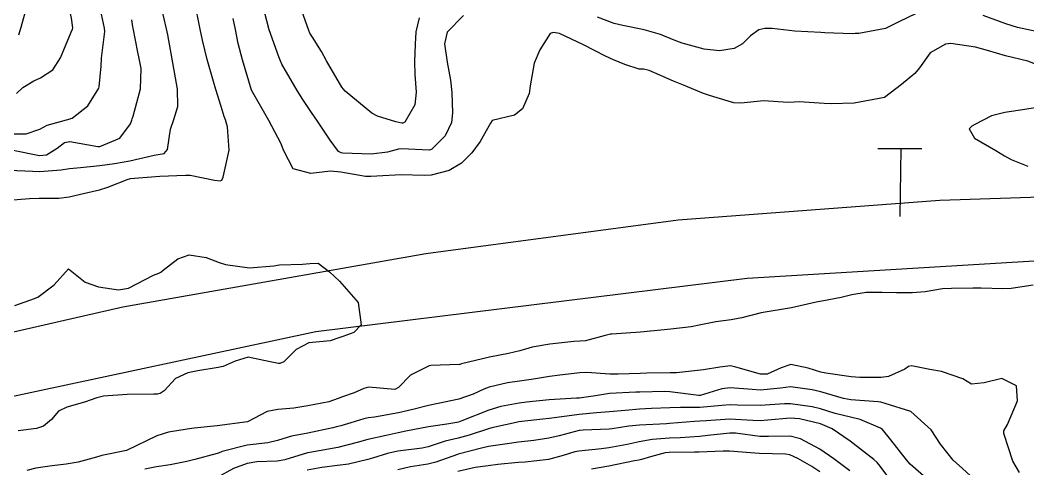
# Model space of a CAD drawing. Header units: metres. Extents: x 298520 to 308411, y 7433745 to 7450750.
# Drawn here: x 299596.8 to 299663.7, y 7449573.2 to 7449602.9 of the extents above; entities that cross this region are included whole.
import ezdxf

# ---------------------------------------------------------------- set-up
doc = ezdxf.new("R2010")
doc.units = ezdxf.units.M
doc.header["$LTSCALE"] = 10
for name, color, linetype in [('Curvas de Nivel 1m', 11, 'Continuous'), ('Curvas de Nivel 5m', 15, 'Continuous'), ('Linha Férrea', 251, 'TRACKS'), ('Pórtico', 62, 'Continuous')]:
    doc.layers.add(name, color=color, linetype=linetype)
doc.linetypes.add('TRACKS', pattern='A,0.15,[130,ltypeshp.shx,S=0.25,R=0,X=0,Y=0],0.15', length=0.3)

msp = doc.modelspace()

# ---------------------------------------------------------------- linework, layer by layer
at = {"layer": 'Curvas de Nivel 1m', "flags": 128}
for points, elevation in [([(299596.704, 7449601.948), (299596.875, 7449602.463), (299597.163, 7449603.501), (299597.353, 7449604.459), (299597.357, 7449605.328), (299597.2, 7449606.46), (299596.867, 7449607.854), (299596.671, 7449608.466)], 719), ([(299596.058, 7449590.974), (299597.418, 7449591.098), (299598.059, 7449591.105), (299599.377, 7449591.119), (299600.061, 7449591.212), (299601.088, 7449591.439), (299602.066, 7449591.663), (299602.625, 7449591.836), (299603.972, 7449592.381), (299604.054, 7449592.399), (299604.073, 7449592.403), (299604.101, 7449592.407), (299606.075, 7449592.567), (299607.776, 7449592.633), (299608.076, 7449592.631), (299609.697, 7449592.314), (299610.072, 7449592.259), (299610.184, 7449592.308), (299610.274, 7449592.506), (299610.659, 7449594.302), (299610.564, 7449595.855), (299610.415, 7449596.306), (299610.339, 7449596.521), (299610.132, 7449597.202), (299609.787, 7449598.314), (299609.625, 7449598.841), (299609.215, 7449600.32), (299608.907, 7449601.602), (299608.748, 7449602.324), (299608.366, 7449604.174)], 724), ([(299596.078, 7449592.964), (299597.627, 7449592.905), (299598.077, 7449592.875), (299599.529, 7449592.985), (299600.08, 7449593.089), (299600.809, 7449593.147), (299602.082, 7449593.271), (299603.063, 7449593.411), (299604.085, 7449593.582), (299605.701, 7449593.968), (299606.09, 7449594.029), (299606.353, 7449594.084), (299606.571, 7449594.345), (299606.765, 7449595.692), (299606.989, 7449596.341), (299607.271, 7449597.199), (299607.232, 7449598.339), (299607.04, 7449599.461), (299606.886, 7449600.343), (299606.598, 7449601.937), (299606.513, 7449602.347), (299606.206, 7449603.677)], 723), ([(299596.107, 7449595.379), (299597.195, 7449595.37), (299598.112, 7449595.7), (299598.597, 7449595.963), (299600.122, 7449596.382), (299600.154, 7449596.389), (299600.258, 7449596.419), (299601.292, 7449597.248), (299602.019, 7449598.401), (299602.042, 7449598.503), (299602.165, 7449599.879), (299602.2, 7449600.372), (299602.203, 7449600.4), (299602.412, 7449602.177), (299602.396, 7449602.398), (299602.202, 7449603.315)], 721), ([(299596.231, 7449594.329), (299598.088, 7449593.95), (299598.545, 7449593.989), (299599.254, 7449594.438), (299599.733, 7449594.799), (299600.099, 7449594.863), (299601.953, 7449594.543), (299602.095, 7449594.538), (299603.405, 7449595.085), (299604.118, 7449596.042), (299604.208, 7449596.292), (299604.236, 7449596.378), (299604.288, 7449596.541), (299604.79, 7449598.37), (299604.823, 7449599.71), (299604.706, 7449600.372), (299604.611, 7449600.807), (299604.303, 7449602.378), (299604.284, 7449602.469), (299604.199, 7449602.947)], 722), ([(299626.204, 7449603.229), (299625.129, 7449602.131), (299624.963, 7449601.35), (299625.138, 7449600.13), (299625.348, 7449598.931), (299625.432, 7449598.127), (299625.473, 7449596.783), (299625.408, 7449596.127), (299625.001, 7449595.24), (299624.096, 7449594.338), (299623.945, 7449594.291), (299622.096, 7449594.376), (299621.897, 7449594.362), (299621.178, 7449594.174), (299620.091, 7449594.032), (299618.2, 7449594.1), (299618.092, 7449594.124), (299617.925, 7449594.212), (299617.369, 7449594.952), (299616.524, 7449596.226), (299616.129, 7449596.805), (299615.553, 7449597.654), (299615.185, 7449598.244), (299614.169, 7449600.011), (299614.048, 7449600.261), (299613.954, 7449600.483), (299613.311, 7449602.269), (299613.003, 7449603.474)], 726), ([(299623.273, 7449603.079), (299623.059, 7449602.151), (299623.005, 7449601.327), (299622.968, 7449600.152), (299622.986, 7449599.32), (299623.077, 7449598.151), (299622.991, 7449597.295), (299622.323, 7449596.158), (299622.186, 7449596.096), (299622.122, 7449596.095), (299621.723, 7449596.166), (299620.5, 7449596.557), (299620.129, 7449596.751), (299618.355, 7449598.208), (299618.147, 7449598.468), (299617.12, 7449600.221), (299616.785, 7449600.83), (299616.188, 7449601.787), (299616.019, 7449602.06), (299615.943, 7449602.234), (299615.493, 7449603.528)], 727), ([(299656.209, 7449603.334), (299655.142, 7449602.833), (299654.199, 7449602.37), (299652.433, 7449602.044), (299652.195, 7449602.026), (299651.988, 7449602.019), (299650.195, 7449602.087), (299649.93, 7449602.098), (299648.196, 7449602.197), (299646.699, 7449602.374), (299646.198, 7449602.377), (299645.808, 7449602.273), (299645.243, 7449601.889), (299644.719, 7449601.36), (299644.18, 7449601.041), (299643.206, 7449600.881), (299642.179, 7449600.99), (299640.725, 7449601.402), (299640.188, 7449601.603), (299639.28, 7449601.959), (299638.196, 7449602.282), (299636.776, 7449602.568), (299636.2, 7449602.705), (299635.092, 7449603.123)], 726), ([(299664.198, 7449602.157), (299662.963, 7449602.441), (299662.203, 7449602.675), (299660.695, 7449603.218)], 726), ([(299664.137, 7449597.104), (299663.45, 7449596.984), (299662.134, 7449596.784), (299661.249, 7449596.581), (299660.126, 7449596.002), (299659.941, 7449595.896), (299659.751, 7449595.714), (299660.114, 7449595.083), (299661.522, 7449594.276), (299662.096, 7449593.917), (299662.546, 7449593.683), (299663.659, 7449593.237)], 724), ([(299663.998, 7449585.348), (299662.553, 7449585.123), (299661.994, 7449585.092), (299660.561, 7449585.138), (299659.994, 7449585.143), (299658.593, 7449585.132), (299657.993, 7449585.091), (299656.832, 7449584.91), (299655.989, 7449584.833), (299654.935, 7449584.825), (299653.989, 7449584.862), (299652.932, 7449584.853), (299651.986, 7449584.693), (299651.266, 7449584.535), (299649.98, 7449584.288), (299649.607, 7449584.206), (299647.973, 7449583.85), (299645.969, 7449583.506), (299644.679, 7449583.18), (299643.964, 7449583.05), (299642.964, 7449582.916), (299641.961, 7449582.717), (299641.306, 7449582.59), (299639.958, 7449582.42), (299639.531, 7449582.38), (299637.955, 7449582.218), (299636.047, 7449582.092), (299635.954, 7449582.09), (299635.876, 7449582.078), (299635.62, 7449582.003), (299634.308, 7449581.657), (299633.949, 7449581.633), (299633.538, 7449581.615), (299631.947, 7449581.431), (299630.773, 7449581.233), (299629.942, 7449580.996), (299629.204, 7449580.814), (299627.938, 7449580.578), (299626.084, 7449580.118), (299625.967, 7449580.084), (299625.932, 7449580.077), (299624.055, 7449580.015), (299623.931, 7449579.995), (299622.693, 7449579.381), (299621.909, 7449578.548), (299621.647, 7449578.424), (299619.909, 7449578.57), (299619.604, 7449578.496), (299618.964, 7449578.199), (299618.18, 7449577.927), (299617.899, 7449577.826), (299617.281, 7449577.603), (299615.894, 7449577.331), (299614.946, 7449577.195), (299613.891, 7449577.104), (299613.197, 7449576.96), (299611.883, 7449576.28), (299609.88, 7449576.02), (299608.355, 7449575.849), (299607.877, 7449575.786), (299606.631, 7449575.587), (299605.873, 7449575.351), (299603.863, 7449574.38), (299602.216, 7449574.038), (299601.856, 7449573.929), (299600.658, 7449573.611), (299599.849, 7449573.477), (299598.928, 7449573.358), (299597.844, 7449573.211), (299597.237, 7449573.061)], 724), ([(299663.099, 7449572.925), (299662.662, 7449573.678), (299662.057, 7449575.511), (299662.062, 7449575.687), (299662.298, 7449576.094), (299662.973, 7449577.674), (299662.908, 7449578.67), (299661.918, 7449579.157), (299660.76, 7449578.856), (299659.914, 7449578.777), (299659.333, 7449579.135), (299657.922, 7449579.62), (299657.153, 7449579.748), (299655.926, 7449579.989), (299655.743, 7449579.945), (299655.499, 7449579.764), (299654.409, 7449579.291), (299653.925, 7449579.227), (299652.5, 7449579.225), (299651.925, 7449579.26), (299650.253, 7449579.501), (299649.929, 7449579.573), (299649.072, 7449579.839), (299647.935, 7449580.085), (299647.28, 7449579.86), (299646.353, 7449579.447), (299645.926, 7449579.433), (299644.282, 7449579.897), (299643.934, 7449579.985), (299643.214, 7449579.911), (299642.128, 7449579.729), (299641.929, 7449579.697), (299640.337, 7449579.536), (299639.927, 7449579.527), (299638.381, 7449579.511), (299637.926, 7449579.494), (299636.477, 7449579.44), (299635.925, 7449579.449), (299634.389, 7449579.552), (299633.926, 7449579.536), (299632.596, 7449579.366), (299631.921, 7449579.286), (299630.864, 7449579.116), (299629.917, 7449578.978), (299629.135, 7449578.858), (299627.91, 7449578.571), (299627.563, 7449578.44), (299626.859, 7449578.106), (299625.899, 7449577.774), (299624.532, 7449577.499), (299623.895, 7449577.362), (299622.934, 7449577.108), (299621.89, 7449576.869), (299620.299, 7449576.596), (299619.886, 7449576.546), (299619.592, 7449576.486), (299618.742, 7449576.201), (299618.08, 7449576.009), (299617.88, 7449575.96), (299617.545, 7449575.88), (299615.876, 7449575.525), (299614.803, 7449575.321), (299613.871, 7449575.038), (299613.241, 7449574.895), (299611.867, 7449574.736), (299610.205, 7449574.305), (299609.959, 7449574.211), (299609.861, 7449574.18), (299608.389, 7449573.79), (299607.853, 7449573.652), (299606.763, 7449573.428), (299605.847, 7449573.283), (299605.072, 7449573.14)], 723), ([(299659.843, 7449572.707), (299659.312, 7449573.182), (299658.699, 7449573.727), (299657.869, 7449574.795), (299657.24, 7449575.746), (299655.895, 7449576.97), (299654.186, 7449577.492), (299653.901, 7449577.58), (299653.732, 7449577.613), (299651.902, 7449577.73), (299651.432, 7449577.815), (299649.909, 7449578.262), (299649.336, 7449578.411), (299647.914, 7449578.591), (299647.253, 7449578.52), (299645.911, 7449578.388), (299645.37, 7449578.427), (299643.913, 7449578.543), (299643.348, 7449578.472), (299641.904, 7449578.019), (299641.821, 7449578.014), (299639.908, 7449578.275), (299639.57, 7449578.291), (299637.907, 7449578.246), (299637.645, 7449578.236), (299635.905, 7449578.153), (299635.766, 7449578.141), (299634.964, 7449578.009), (299634.048, 7449577.872), (299633.901, 7449577.856), (299633.717, 7449577.838), (299631.9, 7449577.731), (299630.385, 7449577.579), (299629.897, 7449577.51), (299628.692, 7449577.285), (299627.893, 7449577.053), (299626.109, 7449576.34), (299625.884, 7449576.258), (299625.772, 7449576.233), (299625.1, 7449576.128), (299624.044, 7449575.974), (299623.881, 7449575.942), (299622.379, 7449575.654), (299621.877, 7449575.559), (299621.081, 7449575.377), (299619.872, 7449575.096), (299619.155, 7449574.912), (299617.867, 7449574.583), (299616.015, 7449574.238), (299615.881, 7449574.221), (299615.863, 7449574.216), (299614.351, 7449573.759), (299613.854, 7449573.677), (299612.512, 7449573.615), (299611.851, 7449573.513), (299610.964, 7449573.176), (299609.837, 7449572.568)], 722), ([(299657.807, 7449571.74), (299655.85, 7449573.474), (299655.596, 7449573.763), (299654.564, 7449575.081), (299654.001, 7449575.779), (299653.884, 7449575.859), (299652.528, 7449576.439), (299651.891, 7449576.593), (299650.876, 7449576.838), (299649.896, 7449577.146), (299649.34, 7449577.281), (299647.899, 7449577.476), (299647.517, 7449577.474), (299645.898, 7449577.36), (299644.401, 7449577.391), (299643.898, 7449577.411), (299643.356, 7449577.367), (299641.896, 7449577.225), (299640.617, 7449577.222), (299639.896, 7449577.217), (299638.688, 7449577.169), (299637.894, 7449577.119), (299636.942, 7449577.033), (299635.892, 7449576.937), (299635.029, 7449576.871), (299633.89, 7449576.765), (299632.406, 7449576.56), (299631.887, 7449576.494), (299631.482, 7449576.459), (299629.885, 7449576.275), (299629.711, 7449576.245), (299628.997, 7449576.079), (299628.09, 7449575.877), (299627.879, 7449575.816), (299626.598, 7449575.384), (299625.869, 7449575.199), (299624.997, 7449574.998), (299623.868, 7449574.627), (299623.477, 7449574.534), (299621.865, 7449574.327), (299621.171, 7449574.17), (299620.174, 7449573.869), (299619.857, 7449573.775), (299618.576, 7449573.479), (299617.85, 7449573.372), (299616.825, 7449573.249), (299615.845, 7449573.066)], 721), ([(299651.845, 7449573.031), (299650.772, 7449573.821), (299649.862, 7449574.455), (299648.567, 7449575.155), (299647.875, 7449575.335), (299646.449, 7449575.3), (299645.874, 7449575.303), (299644.253, 7449575.521), (299643.877, 7449575.529), (299642.432, 7449575.364), (299641.874, 7449575.309), (299640.595, 7449575.22), (299639.871, 7449575.185), (299638.732, 7449575.1), (299637.868, 7449574.95), (299637.065, 7449574.781), (299635.861, 7449574.548), (299635.379, 7449574.486), (299633.858, 7449574.33), (299633.603, 7449574.278), (299632.83, 7449574.035), (299631.85, 7449573.788), (299630.301, 7449573.613), (299629.848, 7449573.582), (299628.486, 7449573.445), (299627.846, 7449573.362), (299626.994, 7449573.252), (299625.841, 7449572.974)], 719), ([(299649.844, 7449572.963), (299649.32, 7449573.31), (299648.386, 7449573.852), (299647.856, 7449574.093), (299647.584, 7449574.136), (299645.857, 7449574.168), (299645.549, 7449574.192), (299643.859, 7449574.332), (299643.432, 7449574.334), (299641.858, 7449574.272), (299641.528, 7449574.263), (299639.857, 7449574.247), (299639.591, 7449574.218), (299638.608, 7449573.962), (299638.029, 7449573.791), (299637.851, 7449573.745), (299637.562, 7449573.687), (299635.846, 7449573.342), (299634.708, 7449573.147)], 718)]:
    msp.add_lwpolyline(points, dxfattribs=dict(at, elevation=elevation))
at = {"layer": 'Curvas de Nivel 5m', "flags": 128}
for points, elevation in [([(299596.552, 7449598.053), (299596.973, 7449598.462), (299597.7, 7449598.904), (299598.153, 7449599.102), (299598.971, 7449599.628), (299599.468, 7449600.431), (299600.19, 7449602.123), (299600.279, 7449602.332), (299600.291, 7449602.419), (299600.199, 7449603.041), (299599.972, 7449604.185), (299599.972, 7449604.424), (299599.97, 7449604.671), (299599.92, 7449606.425), (299600.067, 7449608.229), (299600.012, 7449608.424), (299598.292, 7449610.38), (299598.236, 7449610.451), (299598.101, 7449610.646), (299596.761, 7449612.466)], 720), ([(299664.168, 7449599.998), (299663.648, 7449600.19), (299662.176, 7449600.544), (299660.976, 7449600.907), (299660.184, 7449601.132), (299658.552, 7449601.362), (299658.187, 7449601.329), (299657.165, 7449600.758), (299656.464, 7449599.755), (299656.159, 7449599.381), (299655.265, 7449598.656), (299654.143, 7449597.78), (299652.139, 7449597.404), (299650.601, 7449597.363), (299650.139, 7449597.39), (299648.483, 7449597.503), (299648.139, 7449597.48), (299647.73, 7449597.448), (299646.14, 7449597.575), (299644.617, 7449597.417), (299644.138, 7449597.439), (299643.772, 7449597.539), (299642.541, 7449597.916), (299642.144, 7449598.053), (299640.809, 7449598.6), (299640.152, 7449598.884), (299638.539, 7449599.586), (299638.16, 7449599.659), (299637.861, 7449599.676), (299636.91, 7449599.989), (299636.167, 7449600.294), (299635.643, 7449600.533), (299634.182, 7449601.279), (299632.579, 7449602.036), (299632.193, 7449602.094), (299631.966, 7449602.043), (299631.268, 7449600.962), (299630.9, 7449600.059), (299630.643, 7449598.558), (299630.568, 7449598.064), (299630.133, 7449597.035), (299629.588, 7449596.616), (299628.125, 7449596.265), (299628.008, 7449596.092), (299627.326, 7449594.881), (299626.759, 7449594.11), (299626.086, 7449593.439), (299625.269, 7449592.94), (299624.078, 7449592.644), (299623.596, 7449592.627), (299622.078, 7449592.66), (299620.465, 7449592.572), (299620.076, 7449592.543), (299619.72, 7449592.55), (299618.079, 7449592.831), (299617.399, 7449592.897), (299616.078, 7449592.74), (299614.903, 7449593.069), (299614.293, 7449594.257), (299614.101, 7449594.771), (299613.306, 7449596.268), (299612.143, 7449598.28), (299611.543, 7449600.289), (299611.268, 7449601.378), (299611.076, 7449602.297), (299610.935, 7449603.034)], 725), ([(299596.444, 7449583.997), (299597.76, 7449584.452), (299597.916, 7449584.518), (299597.984, 7449584.557), (299599.057, 7449585.375), (299600.003, 7449586.43), (299601.113, 7449585.532), (299601.991, 7449585.231), (299603.333, 7449585.043), (299603.991, 7449585.143), (299605.643, 7449585.999), (299606.001, 7449586.145), (299606.14, 7449586.209), (299606.279, 7449586.347), (299607.262, 7449587.085), (299608.013, 7449587.354), (299609.15, 7449587.18), (299610.008, 7449586.849), (299610.423, 7449586.72), (299612.005, 7449586.492), (299613.64, 7449586.63), (299614.007, 7449586.696), (299615.526, 7449586.726), (299616.008, 7449586.773), (299616.574, 7449586.797), (299617.329, 7449586.22), (299617.994, 7449585.612), (299619.226, 7449584.197), (299619.433, 7449582.72), (299618.937, 7449582.2), (299618.211, 7449581.947), (299617.949, 7449581.848), (299617.372, 7449581.644), (299615.946, 7449581.51), (299615.122, 7449581.068), (299614.284, 7449580.256), (299614.033, 7449580.157), (299613.931, 7449580.153), (299613.387, 7449580.265), (299611.936, 7449580.573), (299611.071, 7449580.293), (299610.278, 7449579.954), (299609.926, 7449579.876), (299608.579, 7449579.668), (299607.921, 7449579.52), (299607.107, 7449579.146), (299606.356, 7449578.345), (299606.09, 7449578.159), (299605.901, 7449578.116), (299605.658, 7449578.111), (299603.9, 7449578.09), (299602.319, 7449577.975), (299601.898, 7449577.877), (299601.073, 7449577.591), (299599.891, 7449577.254), (299599.345, 7449576.979), (299598.885, 7449576.44), (299598.342, 7449575.981), (299597.877, 7449575.842), (299596.66, 7449575.678)], 725), ([(299655.029, 7449571.768), (299653.848, 7449573.338), (299653.656, 7449573.588), (299653.439, 7449573.786), (299651.871, 7449575.005), (299650.673, 7449575.822), (299649.886, 7449576.137), (299648.507, 7449576.469), (299647.889, 7449576.514), (299646.404, 7449576.388), (299645.888, 7449576.345), (299645.404, 7449576.368), (299643.888, 7449576.45), (299642.311, 7449576.347), (299641.887, 7449576.314), (299641.527, 7449576.294), (299639.885, 7449576.164), (299639.684, 7449576.153), (299637.884, 7449576.052), (299637.177, 7449575.981), (299636.068, 7449575.809), (299635.88, 7449575.793), (299634.159, 7449575.736), (299633.878, 7449575.701), (299632.56, 7449575.353), (299631.87, 7449575.186), (299630.885, 7449575.042), (299629.866, 7449574.926), (299629.119, 7449574.823), (299627.861, 7449574.639), (299627.414, 7449574.542), (299625.853, 7449574.131), (299625.82, 7449574.12), (299624.387, 7449573.602), (299623.853, 7449573.471), (299622.707, 7449573.295), (299621.847, 7449573.091)], 720)]:
    msp.add_lwpolyline(points, dxfattribs=dict(at, elevation=elevation))
at = {"layer": 'Linha Férrea', "flags": 128}
for points in [[(298729.261, 7450749.95), (298734.809, 7450730.65), (298742.343, 7450703.451), (298750.119, 7450676.237), (298757.889, 7450649.199), (298765.189, 7450623.712), (298769.985, 7450606.424), (298776.494, 7450583.287), (298783.055, 7450560.248), (298788.164, 7450542.214), (298793.821, 7450521.584), (298798.125, 7450506.606), (298804.386, 7450484.418), (298809.295, 7450466.837), (298814.551, 7450448.858), (298819.559, 7450431.225), (298826.267, 7450408.649), (298831.926, 7450389.314), (298837.135, 7450370.779), (298842.092, 7450352.398), (298847.802, 7450331.823), (298852.149, 7450316.412), (298858.34, 7450294.769), (298862.969, 7450278.965), (298867.952, 7450260.088), (298870.924, 7450249.95), (298873.722, 7450238.982), (298878.355, 7450222.697), (298882.025, 7450210.358), (298885.603, 7450197.651), (298890.189, 7450181.049), (298894.637, 7450166.006), (298898.995, 7450149.812), (298904.361, 7450131.79), (298908.122, 7450117.709), (298911.93, 7450103.946), (298916.104, 7450089.039), (298920.554, 7450073.399), (298923.212, 7450064.319), (298926.468, 7450052.577), (298930.321, 7450038.956), (298934.723, 7450023.223), (298938.252, 7450011.622), (298941.509, 7449999.193), (298944.399, 7449989.651), (298947.701, 7449977.682), (298952.335, 7449961.49), (298956.967, 7449946.581), (298961.92, 7449929.017), (298965.909, 7449915.258), (298970.082, 7449900.905), (298973.936, 7449887.787), (298977.788, 7449874.853), (298981.549, 7449862.469), (298986.366, 7449847.197), (298989.852, 7449836.37), (298994.575, 7449822.337), (298999.437, 7449807.292), (299004.068, 7449794.269), (299008.7, 7449781.657), (299013.057, 7449770.328), (299018.285, 7449757.718), (299022.322, 7449748.037), (299026.817, 7449737.63), (299031.861, 7449726.852), (299036.814, 7449716.896), (299043.096, 7449705.205), (299047.821, 7449696.534), (299054.335, 7449685.572), (299060.664, 7449675.852), (299069.469, 7449663.104), (299077.541, 7449652.872), (299085.429, 7449643.336), (299089.832, 7449637.784), (299098.728, 7449628.561), (299107.993, 7449618.793), (299117.442, 7449610.031), (299127.077, 7449601.223), (299138.453, 7449591.782), (299150.409, 7449582.651), (299162.779, 7449573.982), (299174.004, 7449567.002), (299185.962, 7449560.295), (299199.698, 7449553.222), (299213.253, 7449547.024), (299227.033, 7449541.5), (299241.999, 7449536.525), (299258.424, 7449531.831), (299277.224, 7449527.814), (299295.935, 7449525.032), (299311.589, 7449523.57), (299326.876, 7449522.883), (299340.975, 7449522.747), (299353.572, 7449523.111), (299369.274, 7449524.069), (299382.826, 7449525.211), (299396.609, 7449526.717), (299414.178, 7449529.501), (299430.969, 7449532.603), (299440.142, 7449534.839), (299451.094, 7449537.487), (299469.666, 7449542.917), (299486.963, 7449547.755), (299510.376, 7449554.83), (299531.414, 7449561.037), (299544.903, 7449564.894), (299559.186, 7449569.068), (299590.197, 7449576.665), (299616.417, 7449582.259), (299645.03, 7449585.805), (299675.251, 7449587.635), (299705.522, 7449586.259), (299732.882, 7449582.825), (299762.581, 7449576.088), (299791.888, 7449566.944), (299816.217, 7449556.896), (299840.774, 7449544.781), (299859.676, 7449534.387), (299878.529, 7449521.308), (299897.376, 7449507.135), (299919.538, 7449486.991), (299927.658, 7449478.626), (299947.133, 7449456.962), (299961.499, 7449437.961), (299971.137, 7449424.784), (299981.869, 7449408.322), (299997.595, 7449383.682), (300016.228, 7449354.96), (300035.864, 7449324.687), (300055.136, 7449295.587), (300073.232, 7449268.397), (300085.868, 7449249.95), (300089.501, 7449244.778), (300101.211, 7449227.647), (300111.197, 7449214.14), (300124.752, 7449194.736), (300135.909, 7449179.759), (300148.296, 7449162.129), (300160.805, 7449144.566), (300173.129, 7449128.481), (300185.523, 7449112.088), (300198.402, 7449095.758), (300207.462, 7449083.98), (300220.094, 7449068.515), (300233.468, 7449051.744), (300246.778, 7449035.349), (300263.478, 7449015.076), (300277.526, 7448998.444), (300292.814, 7448981.501), (300306.688, 7448964.856), (300324.623, 7448944.393), (300340.398, 7448926.517), (300357.9, 7448907.843), (300372.755, 7448891.817), (300392.041, 7448871.054), (300410.717, 7448852.066), (300427.475, 7448834.137), (300439.245, 7448822.858), (300454.898, 7448806.525), (300473.448, 7448788.164), (300493.111, 7448768.808), (300511.705, 7448749.95), (300518.198, 7448743.612), (300525.672, 7448735.984), (300530.889, 7448730.361), (300538.141, 7448723.284), (300543.771, 7448717.624), (300548.924, 7448711.903), (300554.778, 7448706.093), (300562.444, 7448698.573), (300570.483, 7448690.198), (300580.06, 7448680.508), (300590.013, 7448670.628), (300599.102, 7448661.391), (300608.565, 7448651.702), (300616.68, 7448643.32), (300625.581, 7448633.859), (300633.62, 7448625.859), (300641.21, 7448617.858), (300649.582, 7448609.897), (300659.386, 7448599.72), (300667.387, 7448591.231), (300676.098, 7448582.784), (300683.871, 7448574.669), (300691.725, 7448567.153), (300703.33, 7448554.876), (300711.744, 7448546.351), (300718.093, 7448539.767), (300726.506, 7448530.983), (300733.153, 7448523.695), (300741.152, 7448514.418), (300747.426, 7448507.242), (300750.054, 7448504.018), (300758.169, 7448493.99), (300764.854, 7448485.238), (300772.251, 7448475.55), (300781.114, 7448462.855), (300788.178, 7448452.147), (300795.99, 7448439.115), (300802.712, 7448427.661), (300809.137, 7448414.665), (300814.959, 7448402.42), (300819.763, 7448391.601), (300824.722, 7448378.533), (300829.079, 7448366.59), (300833.249, 7448353.858), (300836.592, 7448342.438), (300839.822, 7448330.572), (300842.678, 7448317.912), (300845.758, 7448304.202), (300848.387, 7448291.169), (300849.927, 7448279.903), (300851.843, 7448266.756), (300852.632, 7448254.174), (300852.974, 7448249.95), (300853.718, 7448237.64), (300853.896, 7448226.066), (300854.164, 7448215.145), (300853.836, 7448203.832), (300853.598, 7448192.905), (300852.795, 7448182.25), (300851.991, 7448170.79), (300850.801, 7448159.302), (300849.223, 7448146.768), (300848.151, 7448135.486), (300846.96, 7448124.114), (300845.442, 7448113.546), (300844.222, 7448102.204), (300842.288, 7448090.385), (300840.978, 7448078.33), (300839.608, 7448068.386), (300838.209, 7448056.39), (300836.541, 7448045.166), (300835.023, 7448032.665), (300833.535, 7448020.341), (300832.284, 7448009.205), (300831.094, 7447998.637), (300829.874, 7447985.926), (300828.432, 7447973.713), (300826.546, 7447955.639), (300825.162, 7447943.391), (300824.986, 7447942.247), (300823.836, 7447930.96), (300822.657, 7447919.829), (300821.593, 7447909.075), (300820.243, 7447895.408), (300819.533, 7447885.934), (300818.679, 7447872.07), (300818.298, 7447858.799), (300817.927, 7447851.916), (300817.786, 7447841.862), (300817.933, 7447833.489), (300818.516, 7447815.843), (300820.361, 7447795.876), (300822.449, 7447776.733), (300825.922, 7447758.996), (300827.722, 7447750.217), (300828.687, 7447743.229), (300830.467, 7447731.539), (300833.751, 7447711.152), (300838.977, 7447681.969), (300842.161, 7447664.851), (300846.249, 7447643.566), (300856.898, 7447587.933), (300861.3, 7447564.706), (300863.731, 7447552.015), (300867.081, 7447534.8), (300870.251, 7447518.153), (300879.139, 7447471.406), (300882.717, 7447452.426), (300886.196, 7447433.436), (300890.621, 7447408.952), (300893.065, 7447393.996), (300894.895, 7447382.534), (300896.018, 7447374.923), (300897.056, 7447367.88), (300898.671, 7447355.202), (300899.884, 7447344.173), (300901.155, 7447328.57), (300902.425, 7447306.17), (300902.632, 7447290.927), (300902.643, 7447274.906), (300901.209, 7447249.806), (300899.894, 7447235.454), (300897.424, 7447214.973), (300896.24, 7447207.108, -0.017609), (300893.245, 7447191.067), (300890.79, 7447180.008), (300886.347, 7447162.337), (300883.122, 7447151.267), (300877.521, 7447133.871), (300873.858, 7447123.752), (300865.532, 7447103.056), (300859.822, 7447090.388), (300850.503, 7447071.406), (300846.315, 7447063.106), (300836.805, 7447045.834), (300827.664, 7447031.197), (300815.395, 7447013.014), (300803.069, 7446996.228), (300792.968, 7446983.245), (300781.446, 7446969.292), (300759.63, 7446945.435), (300748.36, 7446933.669), (300737.301, 7446922.447), (300720.178, 7446905.644), (300707.821, 7446893.561), (300697.057, 7446883.028), (300686.376, 7446872.224), (300676.506, 7446862.329), (300660.145, 7446845.845), (300651.989, 7446837.638), (300637.917, 7446823.835), (300624.102, 7446810.419), (300614.955, 7446801.573), (300610.107, 7446796.538), (300599.124, 7446785.64, 0.017844), (300588.776, 7446774.611), (300582.973, 7446768.596), (300572.807, 7446757.15), (300570.635, 7446754.423, -0.018804), (300566.868, 7446749.902, -0.021463), (300565.197, 7446747.771, 0.014089), (300560.744, 7446742.236), (300556.818, 7446737.065), (300549.018, 7446726.402), (300544.903, 7446720.152), (300542.989, 7446717.435), (300540.702, 7446714.014), (300534.516, 7446704.131), (300528.813, 7446694.775), (300525.37, 7446688.688), (300519.775, 7446678.443, 0.017217), (300513.559, 7446666.068), (300510.115, 7446659.471), (300505.35, 7446648.44), (300501.39, 7446638.953, 0.017957), (300498.447, 7446631.125), (300492.383, 7446614.647), (300488.086, 7446600.958), (300484.889, 7446590.082), (300482.448, 7446580.533), (300479.028, 7446566.174), (300474.999, 7446546.195), (300472.245, 7446530.076), (300469.723, 7446510.133), (300467.649, 7446494.09), (300465.343, 7446472.628), (300462.509, 7446448.283), (300460.589, 7446427.75), (300458.173, 7446403.459), (300455.716, 7446377.743), (300453.679, 7446357.578), (300451.179, 7446331.957), (300448.408, 7446302.907), (300446.096, 7446278.461), (300443.948, 7446255.986), (300443.327, 7446249.95), (300441.921, 7446236.026), (300439.714, 7446214.959), (300437.145, 7446189.663), (300434.772, 7446164.489), (300432.986, 7446145.942), (300427.675, 7446092.019), (300425.457, 7446069.071), (300422.052, 7446034.05), (300420.454, 7446017.74), (300416.946, 7445981.751), (300414.159, 7445952.95), (300410.686, 7445916.311), (300408.437, 7445891.812), (300405.718, 7445868.171), (300403.766, 7445842.739), (300401.654, 7445818.651), (300400.337, 7445806.143), (300399.876, 7445801.282), (300399.266, 7445794.558)], [(298905.363, 7450145.031), (298910.207, 7450124.873), (298915.002, 7450108.012), (298921.739, 7450085.266), (298926.98, 7450064.83), (298931.003, 7450051.742), (298934.224, 7450039.953), (298937.65, 7450027.983), (298940.458, 7450017.786), (298943.206, 7450008.624), (298945.866, 7449998.811), (298948.85, 7449988.084), (298952.218, 7449977.183), (298954.849, 7449967.637), (298957.892, 7449956.733), (298961.763, 7449943.848), (298964.896, 7449932.558), (298968.973, 7449920.293), (298972.372, 7449908.382), (298975.8, 7449896.208), (298979.287, 7449884.682), (298982.035, 7449875.079), (298985.463, 7449863.464), (298988.891, 7449853.475), (298994.252, 7449836.792), (298999.642, 7449820.007), (299004.122, 7449806.223), (299009.577, 7449791.55), (299017.072, 7449771.922), (299023.852, 7449755.78), (299031.351, 7449735.099), (299042.615, 7449714.768), (299049.157, 7449702.257), (299057.947, 7449687.795), (299067.128, 7449674.025), (299074.388, 7449663.764), (299083.266, 7449652.271), (299093.226, 7449640.21), (299104.865, 7449628.3), (299116.059, 7449616.929), (299127.188, 7449606.965), (299134.846, 7449600.398), (299146.061, 7449590.999), (299159.8, 7449581.134), (299172.881, 7449572.672), (299188.754, 7449563.553), (299203.487, 7449555.781), (299219.692, 7449548.782), (299229.285, 7449544.979), (299249.695, 7449538.196), (299264.418, 7449534.22), (299286.841, 7449530.183), (299305.276, 7449527.832), (299319.472, 7449527.113), (299340.209, 7449526.73), (299362.575, 7449527.496), (299380.335, 7449528.889), (299402.027, 7449531.43), (299418.393, 7449534.55), (299439.271, 7449538.773), (299455.546, 7449542.61), (299468.219, 7449546.447), (299486.071, 7449551.679), (299502.678, 7449556.429), (299521.873, 7449562.476), (299544.903, 7449569.511), (299558.765, 7449572.874), (299572.65, 7449576.475), (299589.389, 7449580.647), (299603.615, 7449583.903), (299623.713, 7449587.445), (299640.449, 7449589.67), (299657.813, 7449590.983), (299675.925, 7449591.554), (299694.255, 7449591.042), (299708.541, 7449590.126), (299722.182, 7449588.244), (299738.919, 7449585.56), (299759.653, 7449580.821), (299775.25, 7449576.474), (299786.436, 7449572.94), (299797.015, 7449569.282), (299807.003, 7449565.52), (299816.424, 7449561.561), (299823.596, 7449557.979), (299834.148, 7449553.022), (299842.943, 7449548.641), (299850.946, 7449544.045), (299857.58, 7449540.07), (299867.592, 7449534.039), (299879.685, 7449526.144), (299888.765, 7449519.647), (299901.686, 7449509.708), (299911.305, 7449500.703), (299920.635, 7449492.515), (299928.708, 7449484.626), (299935.814, 7449476.733), (299943.925, 7449467.258), (299951.104, 7449459.003), (299957.671, 7449450.784), (299963.484, 7449442.67), (299970.77, 7449432.303), (299976.475, 7449423.904), (299982.432, 7449414.862), (299988.891, 7449404.85), (299995.852, 7449394.443), (300002.312, 7449383.928), (300010.887, 7449370.223), (300018.781, 7449358.239), (300026.569, 7449345.892), (300033.388, 7449335.88), (300041.176, 7449324.037), (300049.358, 7449311.838), (300057.288, 7449299.745), (300065.47, 7449287.364), (300073.508, 7449275.701), (300081.011, 7449264.541), (300090.196, 7449251.298), (300091.164, 7449249.95), (300100.525, 7449236.167), (300109.403, 7449223.951), (300117.162, 7449213.187), (300127.336, 7449198.457), (300139.6, 7449181.446), (300149.952, 7449166.72), (300159.813, 7449153.466), (300168.75, 7449141.382), (300179.779, 7449126.346), (300190.932, 7449112.414), (300203.876, 7449095.222), (300217.308, 7449078.587), (300230.374, 7449062.005), (300242.887, 7449046.162), (300256.877, 7449029.774), (300272.777, 7449010.921), (300288.309, 7448992.868), (300306.303, 7448971.97), (300322.512, 7448953.54), (300337.055, 7448937.024), (300349.196, 7448923.521), (300363.433, 7448907.803), (300372.178, 7448898.27), (300387.649, 7448881.624), (300402.322, 7448866.086), (300417.298, 7448851.105), (300428.763, 7448838.962), (300440.716, 7448827.379), (300454.398, 7448813.148), (300467.461, 7448800.639), (300481.638, 7448785.533), (300502.227, 7448765.254), (300514.06, 7448753.852), (300517.826, 7448749.95), (300528.275, 7448738.976), (300540.783, 7448726.333), (300551.364, 7448715.261), (300568.358, 7448698.083), (300580.431, 7448686.447), (300591.073, 7448675.242), (300605.822, 7448659.996), (300619.827, 7448645.871), (300631.531, 7448633.85), (300641.93, 7448623.388), (300651.196, 7448614.132), (300663.21, 7448601.736), (300675.654, 7448588.967), (300686.366, 7448579.136), (300697.132, 7448567.001), (300714.307, 7448549.82), (300728.065, 7448535.254), (300742.189, 7448519.954), (300754.02, 7448506), (300763.608, 7448493.67), (300772.134, 7448482.969), (300781.594, 7448469.905), (300789.873, 7448457.453), (300798.087, 7448444.138), (300806.367, 7448430.378), (300809.353, 7448423.731), (300815.826, 7448410.715), (300822.176, 7448396.83), (300827.777, 7448382.459), (300832.26, 7448369.325), (300838.297, 7448352.647), (300842.655, 7448335.903), (300846.951, 7448318.72), (300850.061, 7448305.153), (300853.485, 7448286.05), (300855.912, 7448269.922), (300857.341, 7448249.95), (300858.33, 7448231.606), (300857.942, 7448206.205), (300856.925, 7448178.368), (300854.333, 7448156.855), (300851.333, 7448129.708), (300849.095, 7448108.502), (300845.739, 7448085.317), (300843.044, 7448064.17), (300840.396, 7448043.097), (300838.567, 7448030.951), (300837.041, 7448016.016), (300835.11, 7447994.958), (300832.975, 7447975.28), (300830.738, 7447953.623), (300829.108, 7447937.188), (300828.366, 7447933.435), (300827.045, 7447924.743), (300825.629, 7447910.191), (300824.268, 7447895.589), (300822.966, 7447881.617), (300821.953, 7447863.074), (300821.73, 7447846.352), (300821.738, 7447838.346), (300822.298, 7447822.796), (300823.264, 7447806.625), (300824.128, 7447792.391), (300826.211, 7447777.691), (300829.715, 7447760.435), (300831.501, 7447751.07), (300833.495, 7447738.255), (300836.415, 7447720.056), (300862.711, 7447579.549), (300879.787, 7447489.912), (300882.904, 7447473.371), (300886.736, 7447453.399), (300891.84, 7447425.61), (300894.824, 7447408.419), (300897.501, 7447392.308), (300900.259, 7447374.699), (300902.627, 7447356.768), (300903.989, 7447344.999), (300904.86, 7447335.88), (300905.847, 7447322.28), (300906.291, 7447313.022), (300906.573, 7447308.418), (300906.759, 7447298.893), (300906.88, 7447292.725, -0.006984), (300906.844, 7447284.829), (300906.695, 7447276.838), (300906.36, 7447267.883), (300905.744, 7447256.667), (300905.23, 7447249.95), (300904.292, 7447239.525), (300903.012, 7447227.25), (300901.034, 7447212.309), (300899.543, 7447202.921, -0.011988), (300897.909, 7447194.02), (300894.997, 7447180.769), (300891.356, 7447165.387), (300887.457, 7447151.115), (300883.301, 7447137.652), (300876.75, 7447119.219), (300874.099, 7447111.988), (300871.749, 7447106.138, -0.018309), (300868.914, 7447099.764, 0.011681), (300865.826, 7447093.061), (300860.469, 7447081.825), (300851.72, 7447064.422), (300846.208, 7447053.937), (300843.033, 7447048.479), (300836.89, 7447038.137), (300827.206, 7447022.921), (300821.11, 7447014.014), (300814.857, 7447005.089), (300809.628, 7446998.099), (300801.236, 7446986.884), (300791.122, 7446974.407), (300781.425, 7446962.969), (300774.943, 7446955.767), (300762.88, 7446942.762), (300751.299, 7446930.933), (300734.873, 7446914.565), (300727.949, 7446907.628), (300717.868, 7446897.443), (300705.6, 7446885.783), (300698.716, 7446879.048), (300668.127, 7446848.06), (300640.994, 7446821.407), (300627.442, 7446808.23), (300610.345, 7446790.697), (300597.443, 7446778.155), (300592.334, 7446772.486), (300571.229, 7446748.595), (300567.705, 7446744.65), (300564.743, 7446740.8), (300562.62, 7446737.769), (300551.356, 7446722.391), (300544.903, 7446712.981), (300541.869, 7446707.917), (300539.497, 7446704.103, 0.003437), (300530.37, 7446689.205, 0.010632), (300522.744, 7446675.931, 0.016565), (300518.05, 7446666.625, -0.011698), (300511.771, 7446653.868, 0.029635), (300510.132, 7446650.211), (300505.481, 7446638.898), (300500.314, 7446625.471), (300492.316, 7446601.197), (300488.229, 7446587.047), (300485.297, 7446575.185), (300482.347, 7446562.473), (300481.087, 7446556.089, 0.004599), (300479.148, 7446545.763), (300476.443, 7446530.265), (300474.645, 7446518.085), (300472.755, 7446502.987), (300471.297, 7446490.618), (300469.17, 7446472.092), (300467.901, 7446459.793), (300466.767, 7446449.806), (300465.445, 7446435.701), (300463.191, 7446412.592), (300462.659, 7446405.266), (300461.606, 7446397.228), (300459.608, 7446375.419), (300458.167, 7446361.3), (300456.938, 7446349.283), (300454.601, 7446324.341), (300452.383, 7446301.27), (300450.408, 7446280.731), (300448.612, 7446261.944), (300447.444, 7446249.79), (300445.943, 7446235.321), (300443.682, 7446213.965), (300443.009, 7446207.561), (300441.275, 7446189.511), (300439.198, 7446168.049), (300436.473, 7446140.607), (300434.029, 7446115.856), (300431.015, 7446085.098), (300427.797, 7446052.837), (300425.199, 7446025.415), (300423.636, 7446009.727), (300422.457, 7445994.573), (300421.615, 7445989.53), (300419.286, 7445963.664), (300415.807, 7445928.192), (300414.69, 7445917.527), (300413.782, 7445904.921), (300412.247, 7445888.391), (300411.949, 7445886.157), (300411.266, 7445881.618), (300410.692, 7445876.189), (300409.038, 7445857.286), (300407.606, 7445838.578), (300405.212, 7445812.517), (300404.532, 7445804.524), (300403.437, 7445794.141)]]:
    msp.add_lwpolyline(points, format="xyb", dxfattribs=at)
at = {"layer": 'Pórtico'}
for points in [[(299653.696, 7449594.409), (299656.623, 7449594.409)], [(299655.233, 7449594.409), (299655.159, 7449589.901)]]:
    msp.add_lwpolyline(points, dxfattribs=at)

doc.saveas('drawing.dxf')
